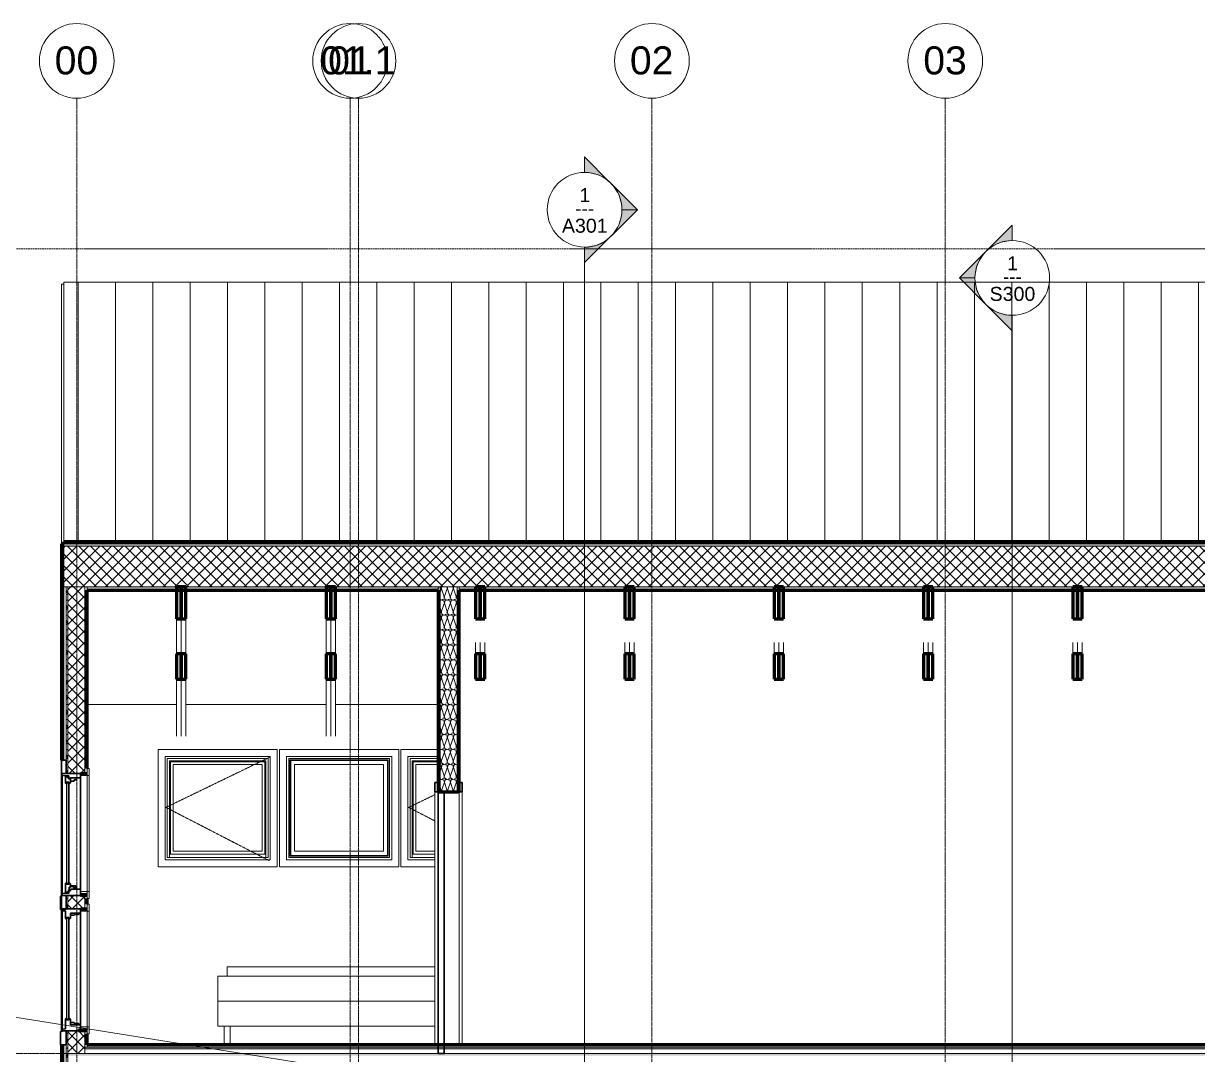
# Model space of a CAD drawing. Header units: inches. Extents: x -3210 to -1935, y -327 to 478.
# Drawn here: x -2729.6 to -2352.3, y 146.9 to 478.1 of the extents above; entities that cross this region are included whole.
import ezdxf

# ---------------------------------------------------------------- set-up
doc = ezdxf.new("R2010")
doc.units = ezdxf.units.IN
doc.header["$MEASUREMENT"] = 0
for name, pattern in [('Aligning Line 1_8_', [0.25, 0.125, -0.125]), ('Dash 1_16_', [0.125, 0.0625, -0.0625]), ('Grid Line 1_2_', [0.875, 0.5, -0.125, 0.125, -0.125])]:
    doc.linetypes.add(name, pattern=pattern)
for name, color, linetype, lineweight in [('A-ANNO-NOTE', 131, 'Continuous', 9), ('A-DOOR-1', 31, 'Continuous', 9), ('A-DOOR-2', 31, 'Continuous', 30), ('A-DOOR-FRAM', 31, 'Continuous', 30), ('A-DOOR-FRAM-1', 31, 'Continuous', 9), ('A-FLOR-1', 192, 'Continuous', 60), ('A-FLOR-LEVL-1', 51, 'Grid Line 1_2_', 9), ('A-FLOR-MCUT', 51, 'Continuous', 18), ('A-FLOR-PATT-1', 8, 'Continuous', 9), ('A-GLAZ', 151, 'Continuous', 18), ('A-GLAZ-1', 151, 'Continuous', 9), ('A-GLAZ-2', 151, 'Continuous', 30), ('A-GLAZ-3', 151, 'Dash 1_16_', 9), ('A-ROOF', 132, 'Continuous', 18), ('A-ROOF-1', 132, 'Continuous', 60), ('A-ROOF-PATT-1', 132, 'Continuous', 9), ('A-WALL', 113, 'Continuous', 18), ('A-WALL-PATT-1', 111, 'Continuous', 9), ('G-ANNO-SYMB', 111, 'Aligning Line 1_8_', 9), ('G-ANNO-SYMB-1', 111, 'Continuous', 9), ('I-FURN', 30, 'Continuous', 9), ('I-WALL', 2, 'Continuous', 18), ('I-WALL-1', 2, 'Continuous', 60), ('S-BEAM', 12, 'Continuous', 9), ('S-BEAM-1', 12, 'Continuous', 60), ('S-GRID-1', 1, 'Grid Line 1_2_', 9), ('S-GRID-IDEN', 1, 'Continuous', 9)]:
    doc.layers.add(name, color=color, linetype=linetype, lineweight=lineweight)
doc.styles.add('Arial', font='arial.ttf', dxfattribs={"height": 9})
doc.styles.add('Arial_1', font='arial.ttf', dxfattribs={"height": 4.5})
doc.styles.add('Century Gothic', font='ufonts.com_century-gothic.ttf', dxfattribs={"height": 4.5})
pattern_1 = [(0, (-2422.521, 124.937), (0, 2.399), []), (315, (-2422.521, 124.937), (2.398506, 0), [3.393, -3.393]), (45, (-2422.521, 124.937), (2.398506, 0), [3.393, -3.393])]
pattern_2 = [(0, (-2422.521, 124.937), (15.36, 3.84), [0.634, -10.886, 0.634, -10.886, -61.44]), (0, (-2422.521, 124.937), (15.36, 3.84), [-23.04, 0.634, -22.406, 0.634, -10.886, -26.88]), (0, (-2422.521, 124.937), (15.36, 3.84), [-57.6, 0.634, -7.046, 0.634, -18.566]), (120, (-2416.761, 126.857), (-11.005538, 11.38215), [0.634, -10.886, 0.634, -10.886, -61.44]), (120, (-2416.761, 126.857), (-11.005538, 11.38215), [-23.04, 0.634, -22.406, 0.634, -10.886, -26.88]), (120, (-2416.761, 126.857), (-11.005538, 11.38215), [-57.6, 0.634, -7.046, 0.634, -18.566]), (240, (-2414.841, 134.537), (-4.354462, -15.22215), [0.634, -10.886, 0.634, -10.886, -61.44]), (240, (-2414.841, 134.537), (-4.354462, -15.22215), [-23.04, 0.634, -22.406, 0.634, -10.886, -26.88]), (240, (-2414.841, 134.537), (-4.354462, -15.22215), [-57.6, 0.634, -7.046, 0.634, -18.566])]
pattern_3 = [(45, (-2422.521, 124.937), (-1.856155, 1.856155), []), (135, (-2422.521, 124.937), (-1.856155, -1.856155), [])]

# ---------------------------------------------------------------- blocks, each defined once
blk = doc.blocks.new('Bed-Standard - King 78_ x 80_-1391540-BUILDING SECTION - NORTH_SOUTH - LOOKING EAST')
at = {"layer": 'I-FURN'}
for p, q in [((-2597.33, 175), (-2664.09, 175)), ((-2664.09, 174), (-2664.09, 175)), ((-2664.09, 172), (-2664.09, 174)), ((-2667.09, 172), (-2667.09, 164)), ((-2667.09, 172), (-2666.09, 172)), ((-2666.09, 172), (-2597.33, 172)), ((-2667.09, 164), (-2667.09, 156)), ((-2667.09, 164), (-2666.09, 164)), ((-2666.09, 164), (-2667.09, 164)), ((-2666.09, 164), (-2597.33, 164)), ((-2597.33, 164), (-2666.09, 164)), ((-2666.09, 156), (-2667.09, 156)), ((-2597.33, 156), (-2666.09, 156)), ((-2665.09, 156), (-2665.09, 150)), ((-2663.09, 150), (-2663.09, 156))]:
    blk.add_line(p, q, dxfattribs=at)
blk = doc.blocks.new('Single-Flush - 3X7-2102353-BUILDING SECTION - NORTH_SOUTH - LOOKING EAST')
at = {"layer": 'A-DOOR-2'}
for p, q in [((-2594.33, 231.25), (-2596.33, 231.25)), ((-2596.33, 231.25), (-2596.33, 147.25)), ((-2594.33, 147.25), (-2594.33, 231.25)), ((-2596.33, 147.25), (-2594.33, 147.25))]:
    blk.add_line(p, q, dxfattribs=at)
at = {"layer": 'A-DOOR-FRAM'}
for p, q in [((-2597.33, 234.25), (-2597.33, 231.25)), ((-2596.33, 234.25), (-2597.33, 234.25)), ((-2596.33, 231.25), (-2596.33, 234.25)), ((-2588.58, 234.25), (-2589.58, 234.25)), ((-2589.58, 234.25), (-2589.58, 231.25)), ((-2588.58, 231.25), (-2588.58, 234.25)), ((-2597.33, 231.25), (-2596.33, 231.25)), ((-2589.58, 231.25), (-2588.58, 231.25))]:
    blk.add_line(p, q, dxfattribs=at)
at = {"layer": 'A-DOOR-FRAM-1'}
for p, q in [((-2597.33, 150), (-2597.33, 231.25)), ((-2589.58, 150), (-2589.58, 231.25)), ((-2588.58, 231.25), (-2588.58, 150))]:
    blk.add_line(p, q, dxfattribs=at)
blk = doc.blocks.new('Window-Picture-Andersen-A_Series - 39-1_4_ x 39-1_4_-2457850-BUILDING SECTION - NORTH_SOUTH - LOOKING EAST')
at = {"layer": 'A-GLAZ-1'}
for p, q in [((-2711.27, 193.66), (-2709.09, 193.66)), ((-2711.27, 155.06), (-2711.27, 193.66)), ((-2711.27, 192.97), (-2709.09, 192.97)), ((-2709.09, 195.22), (-2708.46, 195.22)), ((-2709.09, 153.5), (-2709.09, 195.22)), ((-2709.09, 193.66), (-2709.09, 155.06)), ((-2709.09, 192.97), (-2708.46, 192.97)), ((-2708.46, 195.22), (-2708.46, 153.5)), ((-2715.7, 190.37), (-2715.7, 158.55)), ((-2715.58, 190.86), (-2715.58, 190.37)), ((-2715.58, 190.53), (-2715.05, 190.53)), ((-2715.58, 190.37), (-2715.58, 158.55)), ((-2715.05, 190.37), (-2715.05, 190.86)), ((-2715.05, 190.37), (-2715.05, 158.55)), ((-2714.93, 190.37), (-2714.93, 158.55)), ((-2715.58, 158.06), (-2715.58, 158.55)), ((-2715.05, 158.55), (-2715.05, 158.06)), ((-2715.58, 158.39), (-2715.05, 158.39)), ((-2711.27, 155.75), (-2709.09, 155.75)), ((-2709.09, 155.06), (-2711.27, 155.06)), ((-2709.09, 155.75), (-2708.46, 155.75)), ((-2708.46, 153.5), (-2709.09, 153.5))]:
    blk.add_line(p, q, dxfattribs=at)
at = {"layer": 'A-GLAZ-2'}
for p, q in [((-2717.34, 197.94), (-2715.84, 197.94)), ((-2717.34, 197.94), (-2717.15, 197.94)), ((-2717.34, 154.31), (-2717.34, 197.94)), ((-2717.34, 197.44), (-2717.34, 197.06)), ((-2717.34, 197.06), (-2717.34, 193.44)), ((-2715.84, 197.94), (-2715.84, 193.69)), ((-2717.34, 193.44), (-2717.15, 193.44)), ((-2717.15, 193.69), (-2711.27, 193.69)), ((-2717.15, 154.44), (-2717.15, 193.69)), ((-2716.08, 192.94), (-2717.15, 193.06)), ((-2716.08, 190.57), (-2716.08, 192.94)), ((-2711.27, 193.69), (-2711.27, 155.03)), ((-2709.21, 193.69), (-2711.27, 193.69)), ((-2709.21, 193.66), (-2709.21, 193.69)), ((-2715.74, 190.37), (-2716.08, 190.57)), ((-2715.7, 190.37), (-2715.74, 190.37)), ((-2715.7, 190.86), (-2714.93, 190.86)), ((-2715.7, 190.86), (-2715.7, 190.37)), ((-2714.93, 190.86), (-2714.93, 190.37)), ((-2714.81, 190.37), (-2714.93, 190.37)), ((-2714.49, 190.69), (-2714.81, 190.37)), ((-2714.49, 192.26), (-2714.49, 190.69)), ((-2711.43, 192.26), (-2714.49, 192.26)), ((-2714.49, 191.61), (-2713.26, 191.61)), ((-2713.26, 191.61), (-2713.26, 191.83)), ((-2713.26, 191.83), (-2711.94, 191.83)), ((-2711.94, 191.83), (-2711.78, 191.99)), ((-2711.78, 191.99), (-2711.78, 192.26)), ((-2711.43, 192.26), (-2711.27, 192.41)), ((-2716.08, 158.36), (-2715.74, 158.55)), ((-2715.74, 158.55), (-2715.7, 158.55)), ((-2715.7, 158.55), (-2715.7, 158.06)), ((-2714.93, 158.06), (-2714.93, 158.55)), ((-2714.93, 158.55), (-2714.8, 158.55)), ((-2714.8, 158.55), (-2714.49, 158.25)), ((-2716.08, 155.18), (-2717.15, 155.06)), ((-2716.08, 155.18), (-2716.08, 158.36)), ((-2715.7, 158.06), (-2714.93, 158.06)), ((-2714.49, 158.25), (-2714.49, 156.46)), ((-2714.49, 157.11), (-2713.26, 157.11)), ((-2714.49, 156.46), (-2711.43, 156.46)), ((-2713.26, 157.11), (-2713.26, 156.89)), ((-2713.26, 156.89), (-2711.93, 156.89)), ((-2711.93, 156.89), (-2711.78, 156.74)), ((-2711.93, 155.03), (-2711.93, 154.44)), ((-2711.27, 155.03), (-2711.93, 155.03)), ((-2711.78, 156.74), (-2711.78, 156.46)), ((-2711.43, 156.46), (-2711.27, 156.31)), ((-2709.21, 154.44), (-2709.21, 155.06)), ((-2717.65, 154.25), (-2717.15, 154.34)), ((-2717.65, 149.94), (-2717.65, 154.25)), ((-2717.15, 154.34), (-2717.34, 154.31)), ((-2711.93, 154.44), (-2717.15, 154.44)), ((-2717.15, 154.44), (-2717.15, 154.34)), ((-2717.15, 154.34), (-2717.15, 154.44)), ((-2715.84, 154.44), (-2715.84, 152.81)), ((-2715.84, 154.44), (-2715.84, 149.94)), ((-2711.93, 154.44), (-2709.21, 154.44)), ((-2715.84, 149.94), (-2717.65, 149.94)), ((-2717.34, 149.94), (-2715.84, 149.94))]:
    blk.add_line(p, q, dxfattribs=at)
blk = doc.blocks.new('Window-Casement-Andersen-A_Series - ACW3434-2462283-BUILDING SECTION - NORTH_SOUTH - LOOKING EAST')
at = {"layer": 'A-GLAZ-1'}
for p, q in [((-2709.09, 238.72), (-2708.46, 238.72)), ((-2709.09, 197), (-2709.09, 238.72)), ((-2708.46, 238.72), (-2708.46, 197)), ((-2715.58, 234.36), (-2715.58, 233.87)), ((-2715.58, 234.03), (-2715.05, 234.03)), ((-2715.05, 233.87), (-2715.05, 234.36)), ((-2711.27, 237.16), (-2709.09, 237.16)), ((-2711.27, 198.56), (-2711.27, 237.16)), ((-2711.27, 236.47), (-2709.09, 236.47)), ((-2709.09, 237.16), (-2709.09, 198.56)), ((-2709.09, 236.47), (-2708.46, 236.47)), ((-2715.7, 233.87), (-2715.7, 202.05)), ((-2715.58, 233.87), (-2715.58, 202.05)), ((-2715.05, 233.87), (-2715.05, 202.05)), ((-2714.93, 233.87), (-2714.93, 202.05)), ((-2715.58, 201.56), (-2715.58, 202.05)), ((-2715.58, 201.89), (-2715.05, 201.89)), ((-2715.05, 202.05), (-2715.05, 201.56)), ((-2711.27, 199.25), (-2709.09, 199.25)), ((-2709.09, 198.56), (-2711.27, 198.56)), ((-2709.09, 199.25), (-2708.46, 199.25)), ((-2708.46, 197), (-2709.09, 197))]:
    blk.add_line(p, q, dxfattribs=at)
at = {"layer": 'A-GLAZ-2'}
for p, q in [((-2717.34, 241.44), (-2715.84, 241.44)), ((-2717.34, 241.44), (-2715.84, 241.44)), ((-2717.34, 197.81), (-2717.34, 241.44)), ((-2717.34, 240.94), (-2717.34, 240.56)), ((-2717.34, 240.56), (-2717.34, 236.94)), ((-2715.84, 241.44), (-2715.84, 237.19)), ((-2717.34, 236.94), (-2717.15, 236.94)), ((-2717.15, 237.19), (-2711.27, 237.19)), ((-2717.15, 197.94), (-2717.15, 237.19)), ((-2715.61, 236.39), (-2717.15, 236.56)), ((-2716.08, 234.07), (-2716.08, 236.2)), ((-2716.08, 236.2), (-2715.6, 236.12)), ((-2715.74, 233.87), (-2716.08, 234.07)), ((-2715.7, 234.36), (-2714.93, 234.36)), ((-2715.7, 234.36), (-2715.7, 233.87)), ((-2714.97, 236.39), (-2715.61, 236.39)), ((-2715.6, 236.12), (-2715.6, 235.95)), ((-2715.6, 235.95), (-2715.1, 235.95)), ((-2715.1, 235.95), (-2715.1, 235.44)), ((-2715.1, 235.44), (-2714.49, 235.44)), ((-2714.97, 235.62), (-2714.97, 236.39)), ((-2714.49, 235.62), (-2714.97, 235.62)), ((-2714.93, 234.36), (-2714.93, 233.87)), ((-2714.49, 234.19), (-2714.81, 233.87)), ((-2714.49, 235.76), (-2714.49, 234.19)), ((-2711.43, 235.76), (-2714.49, 235.76)), ((-2713.29, 234.72), (-2714.49, 234.72)), ((-2712.49, 235.08), (-2713.29, 235.08)), ((-2713.29, 235.08), (-2713.29, 234.72)), ((-2712.49, 235.76), (-2712.49, 235.08)), ((-2711.27, 235.91), (-2711.43, 235.76)), ((-2711.27, 237.19), (-2711.27, 197.94)), ((-2715.7, 233.87), (-2715.74, 233.87)), ((-2714.81, 233.87), (-2714.93, 233.87)), ((-2716.08, 201.86), (-2715.74, 202.05)), ((-2716.08, 198.92), (-2716.08, 201.86)), ((-2715.74, 202.05), (-2715.7, 202.05)), ((-2715.7, 202.05), (-2715.7, 201.56)), ((-2715.7, 201.56), (-2714.93, 201.56)), ((-2714.93, 201.56), (-2714.93, 202.05)), ((-2714.93, 202.05), (-2714.8, 202.05)), ((-2714.49, 200.64), (-2714.86, 200.64)), ((-2714.86, 200.64), (-2714.86, 199.76)), ((-2714.8, 202.05), (-2714.49, 201.75)), ((-2711.43, 199.96), (-2714.5, 199.96)), ((-2714.5, 199.96), (-2714.5, 199.5)), ((-2714.49, 201.75), (-2714.49, 200.64)), ((-2714.49, 201.12), (-2713.29, 201.12)), ((-2714.49, 200.86), (-2714.06, 200.86)), ((-2714.06, 200.86), (-2713.3, 200.65)), ((-2713.3, 200.65), (-2713.3, 199.96)), ((-2713.29, 201.12), (-2713.29, 201.02)), ((-2712.69, 201.02), (-2713.29, 201.02)), ((-2712.69, 199.96), (-2712.69, 201.02)), ((-2711.27, 199.81), (-2711.43, 199.96)), ((-2717.65, 197.75), (-2717.15, 197.84)), ((-2717.65, 193.44), (-2717.65, 197.75)), ((-2717.15, 197.84), (-2717.34, 197.81)), ((-2715.61, 198.74), (-2717.15, 198.56)), ((-2711.27, 197.94), (-2717.15, 197.94)), ((-2717.15, 197.94), (-2717.15, 197.84)), ((-2717.15, 197.84), (-2717.15, 197.94)), ((-2715.77, 198.97), (-2716.08, 198.92)), ((-2715.84, 197.94), (-2715.84, 196.31)), ((-2715.84, 197.94), (-2715.84, 193.69)), ((-2715.6, 198.97), (-2715.77, 198.97)), ((-2714.97, 198.74), (-2715.61, 198.74)), ((-2715.1, 199.17), (-2715.6, 199.17)), ((-2715.6, 199.17), (-2715.6, 198.97)), ((-2714.86, 199.76), (-2715.1, 199.76)), ((-2715.1, 199.76), (-2715.1, 199.17)), ((-2714.97, 199.5), (-2714.97, 198.74)), ((-2714.5, 199.5), (-2714.97, 199.5)), ((-2717.15, 193.44), (-2717.65, 193.44)), ((-2717.34, 193.44), (-2715.84, 193.44))]:
    blk.add_line(p, q, dxfattribs=at)
blk = doc.blocks.new('Truss - Truss-2014843-BUILDING SECTION - NORTH_SOUTH - LOOKING EAST')
at = {"layer": 'S-BEAM'}
for p, q in [((-2680.34, 275.62), (-2680.34, 286.89)), ((-2678.84, 275.62), (-2678.84, 286.89)), ((-2678.84, 286.89), (-2678.84, 275.62)), ((-2677.34, 286.89), (-2677.34, 275.62)), ((-2680.34, 249.12), (-2680.34, 267.52)), ((-2678.84, 267.52), (-2678.84, 249.12)), ((-2678.84, 249.12), (-2678.84, 267.52)), ((-2677.34, 267.52), (-2677.34, 249.12))]:
    blk.add_line(p, q, dxfattribs=at)
at = {"layer": 'S-BEAM-1'}
for p, q in [((-2680.34, 297.14), (-2680.34, 286.89)), ((-2678.84, 297.14), (-2680.34, 297.14)), ((-2678.84, 286.89), (-2678.84, 297.14)), ((-2678.84, 297.14), (-2678.84, 286.89)), ((-2677.34, 297.14), (-2678.84, 297.14)), ((-2677.34, 286.89), (-2677.34, 297.14)), ((-2680.34, 286.89), (-2678.84, 286.89)), ((-2678.84, 286.89), (-2677.34, 286.89)), ((-2680.34, 275.62), (-2680.34, 267.52)), ((-2678.84, 275.62), (-2680.34, 275.62)), ((-2678.84, 275.62), (-2678.84, 267.52)), ((-2677.34, 275.62), (-2678.84, 275.62)), ((-2678.84, 267.52), (-2678.84, 275.62)), ((-2677.34, 267.52), (-2677.34, 275.62)), ((-2680.34, 267.52), (-2678.84, 267.52)), ((-2678.84, 267.52), (-2677.34, 267.52))]:
    blk.add_line(p, q, dxfattribs=at)
blk = doc.blocks.new('Truss - Truss-V11-BUILDING SECTION - NORTH_SOUTH - LOOKING EAST')
at = {"layer": 'S-BEAM'}
for p, q in [((-2584.34, 275.62), (-2584.34, 279.23)), ((-2582.84, 275.62), (-2582.84, 279.23)), ((-2582.84, 279.23), (-2582.84, 275.62)), ((-2581.34, 279.23), (-2581.34, 275.62))]:
    blk.add_line(p, q, dxfattribs=at)
at = {"layer": 'S-BEAM-1'}
for p, q in [((-2584.34, 297.14), (-2584.34, 286.89)), ((-2582.84, 297.14), (-2584.34, 297.14)), ((-2582.84, 286.89), (-2582.84, 297.14)), ((-2582.84, 297.14), (-2582.84, 286.89)), ((-2581.34, 297.14), (-2582.84, 297.14)), ((-2581.34, 286.89), (-2581.34, 297.14)), ((-2584.34, 286.89), (-2582.84, 286.89)), ((-2582.84, 286.89), (-2581.34, 286.89)), ((-2584.34, 275.62), (-2584.34, 267.52)), ((-2582.84, 275.62), (-2584.34, 275.62)), ((-2582.84, 275.62), (-2582.84, 267.52)), ((-2581.34, 275.62), (-2582.84, 275.62)), ((-2582.84, 267.52), (-2582.84, 275.62)), ((-2581.34, 267.52), (-2581.34, 275.62)), ((-2584.34, 267.52), (-2582.84, 267.52)), ((-2582.84, 267.52), (-2581.34, 267.52))]:
    blk.add_line(p, q, dxfattribs=at)
blk = doc.blocks.new('Window-Picture-Andersen-A_Series - 35-1_4_ x 35-1_4_-2457985-BUILDING SECTION - NORTH_SOUTH - LOOKING EAST')
at = {"layer": 'A-GLAZ-1'}
for p, q in [((-2608.99, 244.91), (-2647.31, 244.91)), ((-2647.31, 244.91), (-2647.31, 207.19)), ((-2645.06, 209.44), (-2645.06, 242.66)), ((-2645.06, 242.66), (-2611.24, 242.66)), ((-2644.34, 241.94), (-2611.96, 241.94)), ((-2644.34, 210.15), (-2644.34, 241.94)), ((-2643.92, 210.57), (-2643.92, 241.52)), ((-2643.92, 241.52), (-2612.38, 241.52)), ((-2612.38, 241.52), (-2612.38, 210.57)), ((-2611.96, 241.94), (-2611.96, 210.15)), ((-2611.24, 242.66), (-2611.24, 209.44)), ((-2608.99, 207.19), (-2608.99, 244.91)), ((-2643.69, 210.8), (-2643.69, 241.29)), ((-2643.69, 241.29), (-2612.61, 241.29)), ((-2642.46, 212.24), (-2642.46, 240.06)), ((-2642.46, 240.06), (-2613.84, 240.06)), ((-2613.84, 240.06), (-2613.84, 212.24)), ((-2612.61, 241.29), (-2612.61, 210.8)), ((-2613.84, 212.24), (-2642.46, 212.24)), ((-2611.24, 209.44), (-2645.06, 209.44)), ((-2611.96, 210.15), (-2644.34, 210.15)), ((-2612.38, 210.57), (-2643.92, 210.57)), ((-2612.61, 210.8), (-2643.69, 210.8)), ((-2647.31, 207.19), (-2608.99, 207.19))]:
    blk.add_line(p, q, dxfattribs=at)
blk = doc.blocks.new('Window-Casement-Andersen-A_Series - ACW3030-2462443-BUILDING SECTION - NORTH_SOUTH - LOOKING EAST')
at = {"layer": 'A-GLAZ-1'}
for p, q in [((-2596.33, 244.91), (-2608.31, 244.91)), ((-2608.31, 244.91), (-2608.31, 207.19)), ((-2606.06, 209.44), (-2606.06, 242.66)), ((-2606.06, 242.66), (-2596.33, 242.66)), ((-2605.34, 241.94), (-2596.33, 241.94)), ((-2605.34, 210.15), (-2605.34, 241.94)), ((-2604.66, 210.15), (-2604.66, 241.26)), ((-2604.66, 241.26), (-2596.33, 241.26)), ((-2604.3, 211.3), (-2604.3, 240.9)), ((-2604.3, 240.9), (-2596.33, 240.9)), ((-2603.46, 212.24), (-2603.46, 240.06)), ((-2603.46, 240.06), (-2596.33, 240.06)), ((-2604.3, 211.3), (-2597.33, 211.3)), ((-2597.33, 212.24), (-2603.46, 212.24)), ((-2597.33, 209.44), (-2606.06, 209.44)), ((-2597.33, 210.15), (-2605.34, 210.15)), ((-2604.66, 211.21), (-2597.33, 211.21)), ((-2608.31, 207.19), (-2597.33, 207.19))]:
    blk.add_line(p, q, dxfattribs=at)
at = {"layer": 'A-GLAZ-3'}
for p, q in [((-2597.33, 230.37), (-2605.79, 226.27)), ((-2605.79, 226.27), (-2597.33, 221.91))]:
    blk.add_line(p, q, dxfattribs=at)
blk = doc.blocks.new('Window-Casement-Andersen-A_Series - ACW3030-V14-BUILDING SECTION - NORTH_SOUTH - LOOKING EAST')
at = {"layer": 'A-GLAZ-1'}
for p, q in [((-2647.99, 244.91), (-2686.31, 244.91)), ((-2686.31, 244.91), (-2686.31, 207.19)), ((-2684.06, 209.44), (-2684.06, 242.66)), ((-2684.06, 242.66), (-2650.24, 242.66)), ((-2683.34, 241.94), (-2650.96, 241.94)), ((-2683.34, 210.15), (-2683.34, 241.94)), ((-2650.96, 241.94), (-2650.96, 210.15)), ((-2650.24, 242.66), (-2650.24, 209.44)), ((-2647.99, 207.19), (-2647.99, 244.91)), ((-2682.66, 210.15), (-2682.66, 241.26)), ((-2682.66, 241.26), (-2651.64, 241.26)), ((-2682.3, 211.3), (-2682.3, 240.9)), ((-2682.3, 240.9), (-2651.99, 240.9)), ((-2681.46, 212.24), (-2681.46, 240.06)), ((-2681.46, 240.06), (-2652.84, 240.06)), ((-2652.84, 240.06), (-2652.84, 212.24)), ((-2651.99, 240.9), (-2651.99, 211.3)), ((-2651.64, 241.26), (-2651.64, 210.15)), ((-2682.3, 211.3), (-2651.99, 211.3)), ((-2652.84, 212.24), (-2681.46, 212.24)), ((-2650.24, 209.44), (-2684.06, 209.44)), ((-2650.96, 210.15), (-2683.34, 210.15)), ((-2682.66, 211.21), (-2651.64, 211.21)), ((-2686.31, 207.19), (-2647.99, 207.19))]:
    blk.add_line(p, q, dxfattribs=at)
at = {"layer": 'A-GLAZ-3'}
for p, q in [((-2650.49, 242.39), (-2683.79, 226.27)), ((-2683.79, 226.27), (-2650.49, 209.11))]:
    blk.add_line(p, q, dxfattribs=at)
blk = doc.blocks.new('Grid - Grid Head - Circle-50561-BUILDING SECTION - NORTH_SOUTH - LOOKING EAST')
at = {"layer": 'S-GRID-IDEN'}
for start, end in [(0, 180), (180, 360)]:
    blk.add_arc((-2527.62, 466.14), 12, start, end, dxfattribs=at)
blk = doc.blocks.new('Section - Section Head - Filled-22785-BUILDING SECTION - NORTH_SOUTH - LOOKING EAST')
at = {"layer": 'G-ANNO-SYMB-1'}
h = blk.add_hatch(color=256, dxfattribs=at)
edge = h.paths.add_edge_path(flags=0)
edge.add_arc((-2800.8, 80.08), 12.02, 47.9216, 90)
edge.add_line((-2800.8, 92.1), (-2800.8, 97.06))
edge.add_line((-2800.8, 97.06), (-2792.75, 89))
h = blk.add_hatch(color=256, dxfattribs=at)
edge = h.paths.add_edge_path(flags=0)
edge.add_line((-2792.31, 88.57), (-2783.83, 80.08))
edge.add_line((-2783.83, 80.08), (-2788.8, 80.08))
edge.add_arc((-2800.8, 80.08), 12, 0, 45)
h = blk.add_hatch(color=256, dxfattribs=at)
edge = h.paths.add_edge_path(flags=0)
edge.add_arc((-2800.8, 80.08), 12, 315, 360)
edge.add_line((-2788.8, 80.08), (-2783.83, 80.08))
edge.add_line((-2783.83, 80.08), (-2792.31, 71.6))
h = blk.add_hatch(color=256, dxfattribs=at)
edge = h.paths.add_edge_path(flags=0)
edge.add_line((-2792.75, 71.17), (-2800.8, 63.11))
edge.add_line((-2800.8, 63.11), (-2800.8, 68.07))
edge.add_arc((-2800.8, 80.08), 12.02, 270, 312.0784)
for p, q in [((-2792.75, 89), (-2800.8, 97.06)), ((-2800.8, 97.06), (-2800.8, 92.1)), ((-2783.83, 80.08), (-2792.31, 88.57)), ((-2792.31, 71.6), (-2783.83, 80.08)), ((-2788.8, 80.08), (-2783.83, 80.08)), ((-2783.83, 80.08), (-2788.8, 80.08)), ((-2800.8, 63.11), (-2792.75, 71.17)), ((-2800.8, 68.07), (-2800.8, 63.11))]:
    blk.add_line(p, q, dxfattribs=at)
for centre, radius, start, end in [((-2800.8, 80.1), 12, 90, 270), ((-2800.8, 80.1), 12, 270, 90), ((-2800.8, 80.08), 12.02, 47.9216, 90), ((-2800.8, 80.08), 12, 0, 45), ((-2800.8, 80.08), 12, 315, 360), ((-2800.8, 80.08), 12.02, 270, 312.0784)]:
    blk.add_arc(centre, radius, start, end, dxfattribs=at)

msp = doc.modelspace()

# ---------------------------------------------------------------- hatches: boundary and pattern name
at = {"layer": 'A-FLOR-PATT-1'}
h = msp.add_hatch(dxfattribs=at)
h.set_pattern_fill('FP_5', color=256, style=0, pattern_type=2)
h.set_pattern_definition(pattern_1)
h.paths.add_polyline_path([(-2715.33668, 146.5), (-2022.83668, 146.5), (-2022.83668, 147.25), (-2715.33668, 147.25)], flags=0)
h = msp.add_hatch(dxfattribs=at)
h.set_pattern_fill('FP_5', color=256, style=0, pattern_type=2)
h.set_pattern_definition(pattern_1)
h.paths.add_polyline_path([(-2709.83668, 148.75), (-2097.05709, 148.76325), (-2096.95106, 149.08109), (-2096.92925, 149.12199), (-2096.94486, 149.15212), (-2096.89101, 149.25), (-2709.83668, 149.25)], flags=0)
h.paths.add_polyline_path([(-2023.83668, 148.75), (-2023.83668, 149.25), (-2082.81772, 149.25), (-2082.73546, 149.02165), (-2082.68007, 148.75), (-2038.33519, 148.75)], flags=0)
h.paths.add_polyline_path([(-2094.06747, 148.75), (-2085.48678, 148.75), (-2085.38696, 149.15212), (-2085.35736, 149.25), (-2094.12209, 149.25), (-2094.12209, 148.93985)], flags=0)
at = {"layer": 'A-ROOF-PATT-1'}
h = msp.add_hatch(dxfattribs=at)
h.set_pattern_fill('FP_19', color=256, style=0, pattern_type=2)
h.set_pattern_definition([(90, (0, -4103.64), (-12, 7e-16), [])])
h.paths.add_polyline_path([(-2716.58668, 311.63654), (-2017.08668, 311.63654), (-2017.08668, 395.07019), (-2716.58668, 395.07019)], flags=0)
h = msp.add_hatch(dxfattribs=at)
h.set_pattern_fill('FP_5', color=256, style=0, pattern_type=2)
h.set_pattern_definition(pattern_1)
h.paths.add_polyline_path([(-2056.49687, 310.22233), (-2017.08668, 310.22233), (-2017.08668, 310.92943), (-2716.58668, 310.92943), (-2716.58668, 310.22233), (-2129.14362, 310.22233)], flags=0)
h = msp.add_hatch(dxfattribs=at)
h.set_pattern_fill('FP_4', color=256, style=0, pattern_type=2)
h.set_pattern_definition(pattern_3)
h.paths.add_polyline_path([(-2492.37737, 297.14085), (-2017.08668, 297.14085), (-2017.08668, 310.22233), (-2716.58668, 310.22233), (-2716.58668, 297.14085), (-2565.02412, 297.14085)], flags=0)
h = msp.add_hatch(dxfattribs=at)
h.set_pattern_fill('FP_14', color=256, style=0, pattern_type=2)
h.set_pattern_definition([(355.236, (-2422.521, 129.017), (-263.999686, 24.0015455), [2.89, -286.108]), (11.31, (-2419.641, 128.777), (96.00039, 24.000414), [3.671, -118.705]), (45, (-2416.041, 129.497), (0, 24.0006), [2.715, -31.226]), (46.848, (-2414.121, 131.417), (335.9980391, 360.0023588), [5.264, -521.098]), (12.995, (-2410.521, 135.257), (-215.999946, -48.001379), [3.202, -316.998]), (0, (-2407.4, 135.977), (24, 24), [6, -18]), (350.538, (-2401.401, 135.977), (-120.000217, 23.99977), [2.92, -143.067]), (354.289, (-2422.521, 135.497), (-215.999717, 24.001433), [2.412, -238.785]), (0, (-2420.12, 135.257), (24, 24), [3.6, -20.4]), (28.301, (-2416.521, 135.257), (263.999841, 144.000819), [3.544, -350.812]), (52.125, (-2413.401, 136.937), (-96.000349, -120.000279), [5.473, -268.169]), (39.289, (-2410.041, 141.257), (144.000322, 119.999016), [3.411, -337.693]), (6.34, (-2407.401, 143.417), (192.000086, 23.999), [4.347, -212.983]), (348.111, (-2403.081, 143.897), (-335.9991112, 72.0018444), [4.66, -461.336]), (353.29, (-2422.521, 142.937), (216.000198, -24.000742), [4.108, -406.706]), (3.367, (-2418.441, 142.457), (384.000105, 24.003305), [4.087, -404.618]), (33.69, (-2414.361, 142.697), (-47.99962, -24.00016), [4.327, -82.207]), (47.49, (-2410.761, 145.097), (239.998435, 264.0019564), [3.907, -386.785]), (14.931, (-2408.121, 147.977), (264.000774, 71.9981694), [3.726, -368.854]), (0, (-2404.52, 148.937), (24, 24), [2.88, -21.12]), (347.005, (-2401.641, 148.937), (215.999946, -48.001379), [3.202, -316.998]), (0, (-2415.08, 124.937), (24, 24), [0.063, -23.937]), (223.152, (-2411.721, 128.537), (360.0023588, 335.9980391), [5.264, -521.098]), (206.565, (-2415.561, 148.937), (-23.99974, -23.9997), [2.147, -51.519]), (188.13, (-2417.481, 147.977), (-144.000218, -23.999654), [3.394, -166.312]), (156.801, (-2420.841, 147.497), (-119.99995, 48.001369), [1.828, -180.951]), (26.565, (-2411.721, 128.537), (23.99974, 23.9997), [2.683, -50.982]), (6.71, (-2409.321, 129.737), (-216.000198, -24.000742), [4.108, -406.706]), (349.875, (-2405.241, 130.217), (407.9992525, -72.0020701), [6.826, -675.804]), (349.695, (-2422.521, 126.377), (144.000477, -24.000103), [2.683, -265.645]), (15.524, (-2419.881, 125.897), (-264.000139, -71.9991673), [4.484, -443.873]), (42.879, (-2415.561, 127.097), (-311.9990114, -288.0003535), [4.585, -453.934]), (34.695, (-2412.201, 130.217), (240.0000585, 167.9992156), [3.795, -375.679]), (9.462, (-2409.081, 132.377), (120.000217, 23.99977), [4.38, -141.607]), (353.418, (-2404.761, 133.097), (-408.0001485, 48.0004238), [6.281, -621.859]), (351.87, (-2422.521, 132.377), (-144.000218, 23.999654), [3.394, -166.312]), (11.31, (-2419.161, 131.897), (96.00039, 24.000414), [3.671, -118.705]), (42.51, (-2415.561, 132.617), (-264.0019564, -239.998435), [3.907, -386.785]), (45, (-2412.681, 135.257), (0, 24.0006), [4.412, -29.529]), (17.354, (-2409.561, 138.377), (-311.9999793, -95.999553), [4.023, -398.29]), (356.633, (-2405.721, 139.577), (-384.000105, 24.003305), [4.087, -404.618]), (342.897, (-2401.641, 139.337), (239.999665, -72.00063), [3.264, -323.171]), (351.254, (-2422.521, 138.377), (168.000296, -23.999242), [3.157, -312.514]), (14.931, (-2419.401, 137.897), (264.000774, 71.9981694), [3.726, -368.854]), (32.005, (-2415.801, 138.857), (-120.000722, -71.999341), [4.528, -221.887]), (49.899, (-2411.961, 141.257), (-264.0002635, -311.9996052), [5.961, -590.186]), (15.945, (-2408.121, 145.817), (-96.00064, -23.999112), [3.494, -171.228]), (353.991, (-2404.761, 146.777), (240.0002348, -24.000218), [4.585, -453.934]), (336.801, (-2400.201, 146.297), (119.99995, -48.001369), [1.828, -180.951]), (350.538, (-2422.521, 145.577), (-120.000217, 23.99977), [2.92, -143.067]), (10.008, (-2419.641, 145.097), (264.00047, 47.999892), [4.143, -410.161]), (37.405, (-2415.561, 145.817), (312.0020274, 239.997904), [5.136, -508.486]), (29.055, (-2411.481, 124.937), (167.999253, 96.001016), [2.471, -244.624]), (10.784, (-2409.321, 126.137), (-384.0003557, -71.997667), [5.131, -507.931]), (352.875, (-2404.281, 127.097), (-168.000466, 24.000177), [5.805, -187.689])])
h.paths.add_polyline_path([(-2347.08387, 296.08019), (-2193.33668, 296.08019), (-2193.33668, 297.14085), (-2589.57885, 297.14085), (-2589.57885, 296.08019), (-2419.73062, 296.08019)], flags=0)
h.paths.add_polyline_path([(-2637.67087, 296.08019), (-2596.32885, 296.08019), (-2596.32885, 297.14085), (-2709.08668, 297.14085), (-2709.08668, 296.08019)], flags=0)
h.paths.add_polyline_path([(-2017.08668, 296.08019), (-2017.08668, 297.14085), (-2186.58668, 297.14085), (-2186.58668, 296.08019), (-2056.49687, 296.08019)], flags=0)
at = {"layer": 'A-WALL-PATT-1'}
h = msp.add_hatch(dxfattribs=at)
h.set_pattern_fill('FP_6', color=256, style=0, pattern_type=2)
h.set_pattern_definition([(216.87, (-2419.322, 132.934), (23.9897714, 15.993643), [3.998, -35.986]), (206.565, (-2414.524, 130.535), (-7.99708, -7.99662), [8.941, -8.941]), (198.435, (-2414.524, 126.537), (-15.993845, -7.997098), [5.058, -20.23])])
h.paths.add_polyline_path([(-2716.58668, 117.9375), (-2716.58668, 149.9375), (-2717.33668, 149.9375), (-2717.33668, 117.9375)], flags=0)
h.paths.add_polyline_path([(-2717.14868, 241.4375), (-2716.58668, 241.4375), (-2716.58668, 310.92943), (-2717.33668, 310.92943), (-2717.33618, 241.4375)], flags=0)
h = msp.add_hatch(dxfattribs=at)
h.set_pattern_fill('FP_5', color=256, style=0, pattern_type=2)
h.set_pattern_definition(pattern_1)
h.paths.add_polyline_path([(-2715.33668, 117.9375), (-2715.33668, 154.4375), (-2715.83668, 154.4375), (-2715.83668, 117.9375)], flags=0)
h.paths.add_polyline_path([(-2715.33668, 193.6875), (-2715.33668, 197.9375), (-2715.83668, 197.9375), (-2715.83668, 193.6875)], flags=0)
h.paths.add_polyline_path([(-2715.83668, 237.1875), (-2715.33668, 237.1875), (-2715.33668, 297.14085), (-2715.83668, 297.14085), (-2715.83668, 241.4375)], flags=0)
h = msp.add_hatch(dxfattribs=at)
h.set_pattern_fill('FP_4', color=256, style=0, pattern_type=2)
h.set_pattern_definition(pattern_3)
h.paths.add_polyline_path([(-2709.83668, 117.9375), (-2709.83668, 134.625), (-2715.33668, 134.625), (-2715.33668, 117.9375), (-2710.31762, 117.9375)], flags=0)
h.paths.add_polyline_path([(-2715.33668, 147.25), (-2709.83668, 147.25), (-2709.83668, 154.4375), (-2715.33668, 154.4375), (-2715.33668, 150)], flags=0)
h.paths.add_polyline_path([(-2711.93043, 193.6875), (-2709.83668, 193.6875), (-2709.83668, 197.9375), (-2715.33668, 197.9375), (-2715.33668, 193.6875), (-2714.85805, 193.6875)], flags=0)
h.paths.add_polyline_path([(-2715.33668, 237.1875), (-2709.83668, 237.1875), (-2709.83668, 297.14085), (-2715.33668, 297.14085), (-2715.33668, 255.09759)], flags=0)
h = msp.add_hatch(dxfattribs=at)
h.set_pattern_fill('FP_1', color=256, style=0, pattern_type=2)
h.set_pattern_definition(pattern_2)
h.paths.add_polyline_path([(-2709.08668, 117.9375), (-2709.08668, 134.625), (-2709.83668, 134.625), (-2709.83668, 117.9375)], flags=0)
h.paths.add_polyline_path([(-2709.08668, 149.25), (-2709.08668, 154.4375), (-2709.83668, 154.4375), (-2709.83668, 149.25)], flags=0)
h.paths.add_polyline_path([(-2709.83668, 193.6875), (-2709.08668, 193.6875), (-2709.08668, 197.9375), (-2709.83668, 197.9375), (-2709.83668, 195.21875)], flags=0)
h.paths.add_polyline_path([(-2709.83668, 237.1875), (-2709.08668, 237.1875), (-2709.08668, 297.14085), (-2709.83668, 297.14085), (-2709.83668, 255.09759)], flags=0)
h = msp.add_hatch(dxfattribs=at)
h.set_pattern_fill('FP_1', color=256, style=0, pattern_type=2)
h.set_pattern_definition(pattern_2)
h.paths.add_polyline_path([(-2595.70385, 231.25), (-2595.70385, 297.14085), (-2596.32885, 297.14085), (-2596.32885, 231.25)], flags=0)
h = msp.add_hatch(dxfattribs=at)
h.set_pattern_fill('FP_8', color=256, style=0, pattern_type=2)
h.set_pattern_definition([(161.57, (-2422.281, 125.177), (-1.9204512, 0.0001504), [0, -13.661, 1.517, 0]), (18.43, (-2422.761, 125.177), (-1.9204512, -0.0001504), [0, -13.661, 1.517, 0]), (108.43, (-2422.281, 125.177), (0.959969, -4.8007366), [4.553, -10.625]), (71.57, (-2422.761, 125.177), (0.959969, 4.8007366), [4.553, -10.625])])
h.paths.add_polyline_path([(-2595.70385, 231.25), (-2590.20385, 231.25), (-2590.20385, 297.14085), (-2595.70385, 297.14085), (-2595.70385, 236.26284)], flags=0)
h = msp.add_hatch(dxfattribs=at)
h.set_pattern_fill('FP_1', color=256, style=0, pattern_type=2)
h.set_pattern_definition(pattern_2)
h.paths.add_polyline_path([(-2589.57885, 231.25), (-2589.57885, 297.14085), (-2590.20385, 297.14085), (-2590.20385, 231.25)], flags=0)

# ---------------------------------------------------------------- linework, layer by layer
at = {"layer": 'A-ANNO-NOTE'}
msp.add_line((-2624.43095, 141.66393), (-2760.65092, 163.32099), dxfattribs=at)
at = {"layer": 'A-FLOR-1'}
msp.add_line((-2095.94135, 150), (-2709.08668, 150), dxfattribs=at)
at = {"layer": 'A-FLOR-LEVL-1'}
msp.add_line((-1935.47917, 147.25), (-3194.57025, 147.25), dxfattribs=at)
at = {"layer": 'A-FLOR-MCUT'}
for p, q in [((-2097.0609, 148.75), (-2709.83668, 148.75)), ((-2096.2722, 147.25), (-2709.83668, 147.25)), ((-2709.08668, 150), (-2709.08668, 149.25)), ((-2096.89101, 149.25), (-2709.08668, 149.25))]:
    msp.add_line(p, q, dxfattribs=at)
at = {"layer": 'A-ROOF'}
for p, q in [((-2716.58668, 395.07019), (-2017.08668, 395.07019)), ((-2716.58668, 311.63654), (-2716.58668, 395.07019)), ((-2716.58668, 310.92943), (-2024.58668, 310.92943)), ((-2716.58668, 310.92943), (-2716.58668, 297.14085)), ((-2716.58668, 310.22233), (-2017.08668, 310.22233)), ((-2716.58668, 297.14085), (-2017.08668, 297.14085))]:
    msp.add_line(p, q, dxfattribs=at)
at = {"layer": 'A-ROOF-1'}
for p, q in [((-2017.08668, 311.63654), (-2716.58668, 311.63654)), ((-2716.58668, 311.63654), (-2716.58668, 310.92943)), ((-2709.08668, 296.08019), (-2596.32885, 296.08019)), ((-2589.57885, 296.08019), (-2193.33668, 296.08019))]:
    msp.add_line(p, q, dxfattribs=at)
at = {"layer": 'A-WALL'}
for p, q in [((-2716.58668, 241.4375), (-2716.58668, 297.14085)), ((-2715.83668, 241.4375), (-2715.83668, 297.14085)), ((-2715.33668, 237.1875), (-2715.33668, 297.14085)), ((-2709.83668, 237.1875), (-2709.83668, 297.14085)), ((-2709.08668, 296.08019), (-2709.08668, 297.14085)), ((-2596.32885, 296.08019), (-2596.32885, 297.14085)), ((-2595.70385, 297.14085), (-2595.70385, 231.25)), ((-2590.20385, 297.14085), (-2590.20385, 231.25)), ((-2589.57885, 296.08019), (-2589.57885, 297.14085)), ((-2715.33668, 193.6875), (-2715.33668, 197.9375)), ((-2709.83668, 193.6875), (-2709.83668, 197.9375)), ((-2715.33668, 117.9375), (-2715.33668, 154.4375)), ((-2709.83668, 147.25), (-2709.83668, 154.4375)), ((-2716.58668, 117.9375), (-2716.58668, 149.9375)), ((-2715.83668, 117.9375), (-2715.83668, 149.9375)), ((-2715.33668, 147.25), (-2709.83668, 147.25)), ((-2709.83668, 149.25), (-2709.08668, 149.25))]:
    msp.add_line(p, q, dxfattribs=at)
at = {"layer": 'G-ANNO-SYMB'}
msp.add_line((-2876.84459, 405.76985), (-1983.85012, 405.76985), dxfattribs=at)
at = {"layer": 'G-ANNO-SYMB-1'}
for p, q in [((-2549.24293, 406.28631), (-2549.24293, -298.0972)), ((-2411.79874, 384.37598), (-2411.79874, -196.89908))]:
    msp.add_line(p, q, dxfattribs=at)
at = {"layer": 'I-WALL'}
for p, q in [((-2717.33668, 310.92943), (-2717.33668, 394.36308)), ((-2717.33668, 394.36308), (-2716.58668, 394.36308)), ((-2680.33668, 259.29509), (-2709.08668, 259.29509)), ((-2632.33668, 259.29509), (-2677.33668, 259.29509)), ((-2596.32885, 259.29509), (-2629.33668, 259.29509)), ((-2589.57885, 231.25), (-2589.57885, 150))]:
    msp.add_line(p, q, dxfattribs=at)
at = {"layer": 'I-WALL-1'}
for p, q in [((-2716.58668, 310.92943), (-2717.33668, 310.92943)), ((-2717.33668, 310.92943), (-2717.33668, 241.4375)), ((-2709.08668, 238.71875), (-2709.08668, 296.08019)), ((-2596.32885, 296.08019), (-2596.32885, 231.25)), ((-2589.57885, 231.25), (-2589.57885, 296.08019)), ((-2711.27418, 237.1875), (-2709.08668, 237.1875)), ((-2596.32885, 231.25), (-2589.57885, 231.25)), ((-2709.08668, 197.9375), (-2711.27418, 197.9375)), ((-2709.08668, 195.21875), (-2709.08668, 197)), ((-2711.27418, 193.6875), (-2709.08668, 193.6875)), ((-2709.08668, 154.4375), (-2711.93043, 154.4375)), ((-2709.08668, 150), (-2709.08668, 153.5)), ((-2717.33668, 149.9375), (-2717.33668, 117.9375))]:
    msp.add_line(p, q, dxfattribs=at)
at = {"layer": 'S-GRID-1'}
for p, q in [((-2712.46168, -165.07357), (-2712.46168, 454.14485)), ((-2624.58668, -165.07357), (-2624.58668, 454.14485)), ((-2621.89918, -165.07357), (-2621.89918, 454.14485)), ((-2527.61793, -165.07357), (-2527.61793, 454.14485)), ((-2433.33668, -165.07357), (-2433.33668, 454.14485))]:
    msp.add_line(p, q, dxfattribs=at)

# ---------------------------------------------------------------- block references
at = {"layer": 'A-DOOR-1'}
msp.add_blockref('Single-Flush - 3X7-2102353-BUILDING SECTION - NORTH_SOUTH - LOOKING EAST', (0, 0), dxfattribs=at)
at = {"layer": 'A-GLAZ'}
for name in ['Window-Casement-Andersen-A_Series - ACW3030-V14-BUILDING SECTION - NORTH_SOUTH - LOOKING EAST', 'Window-Picture-Andersen-A_Series - 35-1_4_ x 35-1_4_-2457985-BUILDING SECTION - NORTH_SOUTH - LOOKING EAST', 'Window-Casement-Andersen-A_Series - ACW3030-2462443-BUILDING SECTION - NORTH_SOUTH - LOOKING EAST']:
    msp.add_blockref(name, (0, 0), dxfattribs=at)
at = {"layer": 'A-GLAZ-1'}
for name in ['Window-Casement-Andersen-A_Series - ACW3434-2462283-BUILDING SECTION - NORTH_SOUTH - LOOKING EAST', 'Window-Picture-Andersen-A_Series - 39-1_4_ x 39-1_4_-2457850-BUILDING SECTION - NORTH_SOUTH - LOOKING EAST']:
    msp.add_blockref(name, (0, 0), dxfattribs=at)
at = {"layer": 'G-ANNO-SYMB-1'}
msp.add_blockref('Section - Section Head - Filled-22785-BUILDING SECTION - NORTH_SOUTH - LOOKING EAST', (251.5558, 338.20145), dxfattribs=at)
at = {"layer": 'G-ANNO-SYMB-1', "extrusion": (0, 0, -1)}
msp.add_blockref('Section - Section Head - Filled-22785-BUILDING SECTION - NORTH_SOUTH - LOOKING EAST', (5212.59748, 316.29113), dxfattribs=at)
at = {"layer": 'I-FURN'}
msp.add_blockref('Bed-Standard - King 78_ x 80_-1391540-BUILDING SECTION - NORTH_SOUTH - LOOKING EAST', (0, 0), dxfattribs=at)
at = {"layer": 'S-BEAM'}
for name, p in [('Truss - Truss-2014843-BUILDING SECTION - NORTH_SOUTH - LOOKING EAST', (0, 0)), ('Truss - Truss-2014843-BUILDING SECTION - NORTH_SOUTH - LOOKING EAST', (48, 0)), ('Truss - Truss-V11-BUILDING SECTION - NORTH_SOUTH - LOOKING EAST', (0, 0)), ('Truss - Truss-V11-BUILDING SECTION - NORTH_SOUTH - LOOKING EAST', (48, 0)), ('Truss - Truss-V11-BUILDING SECTION - NORTH_SOUTH - LOOKING EAST', (96, 0)), ('Truss - Truss-V11-BUILDING SECTION - NORTH_SOUTH - LOOKING EAST', (144, 0)), ('Truss - Truss-V11-BUILDING SECTION - NORTH_SOUTH - LOOKING EAST', (192, 0))]:
    msp.add_blockref(name, p, dxfattribs=at)
at = {"layer": 'S-GRID-IDEN'}
for p in [(-184.84375, 0), (-96.96875, 0), (-94.28125, 0), (0, 0), (94.28125, 0)]:
    msp.add_blockref('Grid - Grid Head - Circle-50561-BUILDING SECTION - NORTH_SOUTH - LOOKING EAST', p, dxfattribs=at)

# ---------------------------------------------------------------- texts
at = {"layer": 'G-ANNO-SYMB-1', "char_height": 4.5, "attachment_point": 1}
for s, insert, width, style in [('1', (-2550.90342, 425.24062), 4.242, 'Arial_1'), ('A301', (-2556.52547, 415.4225), 17.877, 'Arial_1'), ('---', (-2552.22908, 420.98728), 7.7265, 'Century Gothic'), ('1', (-2413.45923, 403.3303), 4.242, 'Arial_1'), ('---', (-2414.78488, 399.07695), 7.7265, 'Century Gothic'), ('S300', (-2419.08127, 393.51218), 17.877, 'Arial_1')]:
    msp.add_mtext(s, dxfattribs=dict(at, insert=insert, width=width, style=style))
at = {"layer": 'S-GRID-IDEN', "char_height": 9, "attachment_point": 1, "style": 'Arial'}
for s, insert, width in [('00', (-2719.53171, 470.78882), 16.968), ('01.1', (-2634.2133, 470.78882), 29.694), ('01', (-2631.65671, 470.78882), 16.968), ('02', (-2534.68796, 470.78882), 16.968), ('03', (-2440.40671, 470.78882), 16.968)]:
    msp.add_mtext(s, dxfattribs=dict(at, insert=insert, width=width))

doc.saveas('drawing.dxf')
